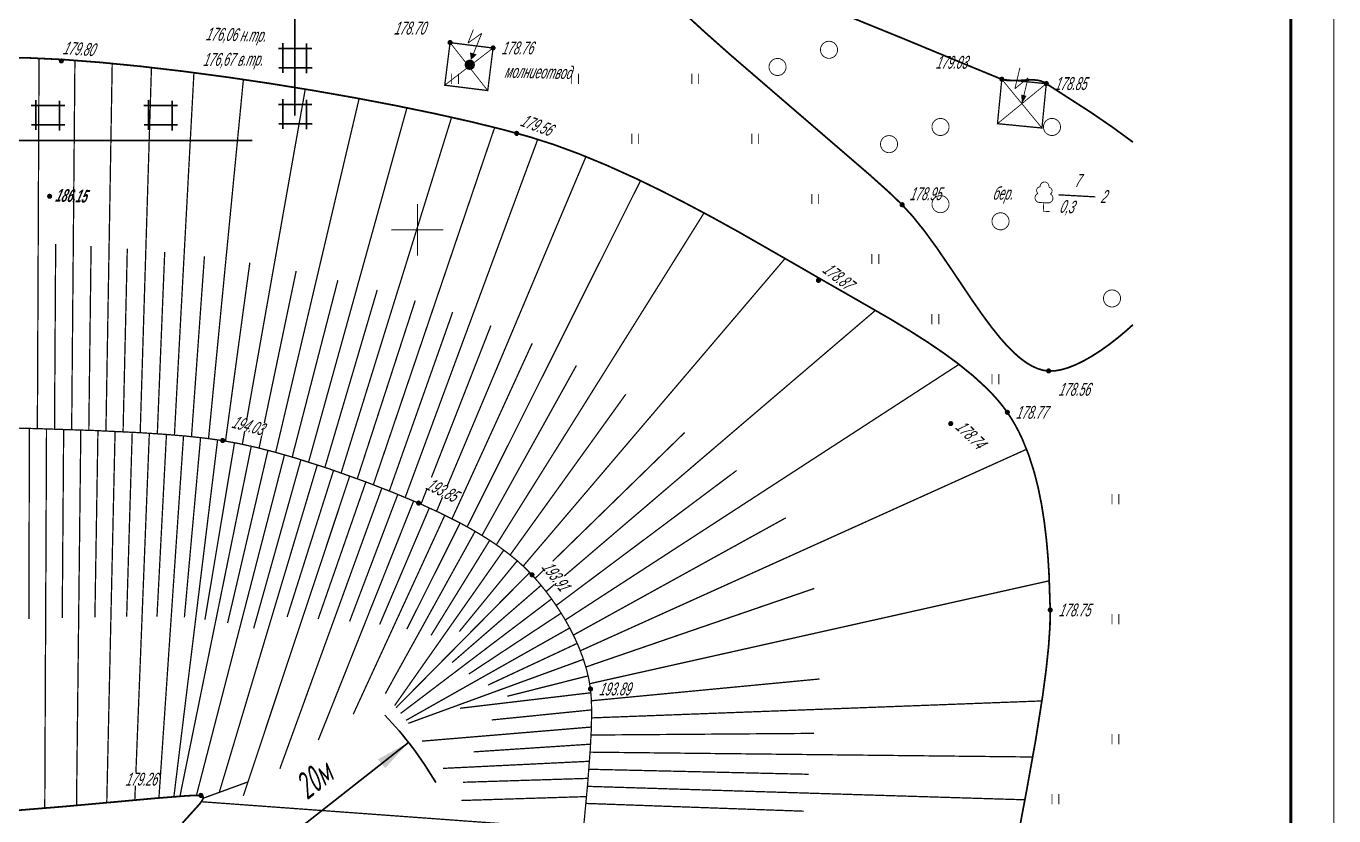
# Model space of a CAD drawing. Header units: millimetres. Extents: x 152217 to 562659, y 54507 to 219294.
# Drawn here: x 560125.9 to 560278.4, y 219069.1 to 219161.2 of the extents above; entities that cross this region are included whole.
import ezdxf

# ---------------------------------------------------------------- set-up
doc = ezdxf.new("R2010")
doc.units = ezdxf.units.MM
for name, pattern in [('Cплошная', [0]), ('Cплошная_0.50', [0]), ('Пунктирная 1_0.50', [0.5, 0, -0.5]), ('т-1.5_0.50', [0.75, 0, -0.75])]:
    doc.linetypes.add(name, pattern=pattern)
doc.layers.get('0').update_dxf_attribs({"lineweight": 18})
for name, color, linetype, lineweight in [('OSN', 7, 'Continuous', 60), ('Толст.рамка', 7, 'Continuous', 60), ('Тонк.рамка', 10, 'Continuous', 20)]:
    doc.layers.add(name, color=color, linetype=linetype, lineweight=lineweight)
for name, color, linetype in [('Деревья отдельн._ не ориентиры лиственные', 7, 'Continuous'), ('Контур растительности_ угодий_ грунтов и др.', 7, 'Continuous'), ('Леса естественные высокоствольные', 7, 'Continuous'), ('Молниеотвод_ на мет. столб', 7, 'Continuous'), ('Подстанции электрические', 7, 'Continuous'), ('Проезжие части улиц и тротуаров (с бортом)', 7, 'Continuous'), ('Растительность травяная луговая', 7, 'Continuous'), ('Рельеф', 7, 'Continuous'), ('Сетка координатная', 7, 'Continuous'), ('Ситуация', 7, 'Continuous')]:
    doc.layers.add(name, color=color, linetype=linetype)
doc.styles.get("Standard").update_dxf_attribs({"font": 'simplex.shx', "width": 0.6, "oblique": 15})

# ---------------------------------------------------------------- blocks, each defined once
blk = doc.blocks.new('2011 - 401 трава')
at = {"color": 7, "linetype": 'Continuous', "lineweight": 0, "const_width": 0.1, "flags": 128}
for points in [[(0, 0), (0, 1.2)], [(0.8, 0), (0.8, 1.2)]]:
    blk.add_lwpolyline(points, dxfattribs=at)
blk = doc.blocks.new('118 - 330 отм высот')
blk.add_hatch(color=7).paths.add_polyline_path([(0.098, 0.12), (0.002, 0.155), (-0.095, 0.121), (-0.146, 0.032), (-0.129, -0.069), (-0.05, -0.135), (0.052, -0.136), (0.131, -0.07), (0.149, 0.031)])
at = {"color": 7, "linetype": 'Continuous', "lineweight": 0, "const_width": 0.01, "flags": 128}
blk.add_lwpolyline([(0.098, 0.12), (0.002, 0.155), (-0.095, 0.121), (-0.146, 0.032), (-0.129, -0.069), (-0.05, -0.135), (0.052, -0.136), (0.131, -0.07), (0.149, 0.031), (0.098, 0.12)], close=True, dxfattribs=at)
blk = doc.blocks.new('Крест')
at = {"color": 0, "linetype": 'Continuous', "lineweight": 0, "flags": 128}
for points in [[(0, -1), (0, 1)], [(-1, 0), (1, 0)]]:
    blk.add_lwpolyline(points, dxfattribs=at)
blk = doc.blocks.new('2004 - 372 лес сажен d-2.0')
at = {"color": 7, "linetype": 'Continuous', "lineweight": 0, "const_width": 0.1, "flags": 128}
blk.add_lwpolyline([(0, 1), (0.269797, 0.962917), (0.519584, 0.854419), (0.730836, 0.682553), (0.887885, 0.460065), (0.979084, 0.203456), (0.997669, -0.068242), (0.942261, -0.33488), (0.81697, -0.57668), (0.631088, -0.775711), (0.398401, -0.917211), (0.136167, -0.990686), (-0.136167, -0.990686), (-0.398401, -0.917211), (-0.631088, -0.775711), (-0.81697, -0.57668), (-0.942261, -0.33488), (-0.997669, -0.068242), (-0.979084, 0.203456), (-0.887885, 0.460065), (-0.730836, 0.682553), (-0.519584, 0.854419), (-0.269797, 0.962917), (0, 1)], close=True, dxfattribs=at)
blk = doc.blocks.new('104 - 388.1 дер лист')
at = {"color": 7, "linetype": 'Continuous', "lineweight": 0, "const_width": 0.1, "flags": 128}
for points in [[(-0.518021, 2.854679), (-0.500408, 3.041392), (-0.417705, 3.209713), (-0.28067, 3.337749), (-0.107128, 3.408845), (0.08035, 3.413755), (0.257376, 3.351838), (0.400924, 3.23115), (0.492323, 3.067387), (0.519683, 2.881852)], [(-0.5, 1), (-0.682462, 1.031148), (-0.844258, 1.121064), (-0.967061, 1.259563), (-1.036963, 1.430958), (-1.046045, 1.615837), (-0.99328, 1.793259), (-0.884643, 1.943128), (-0.73244, 2.048469)], [(-0.722374, 2.039573), (-0.841092, 2.163588), (-0.903315, 2.323595), (-0.89957, 2.495233), (-0.830427, 2.652374), (-0.706412, 2.771092), (-0.546405, 2.833315)], [(-0.518021, 2.854679), (-0.546405, 2.833315)], [(0.73244, 2.048469), (0.884643, 1.943128), (0.99328, 1.793259), (1.046045, 1.615837), (1.036963, 1.430958), (0.967061, 1.259563), (0.844258, 1.121064), (0.682462, 1.031148), (0.5, 1)], [(0.519683, 2.881852), (0.546405, 2.833315)], [(0.546405, 2.833315), (0.706412, 2.771092), (0.830427, 2.652374), (0.89957, 2.495233), (0.903315, 2.323595), (0.841092, 2.163588), (0.722374, 2.039573)], [(-0.5, 1), (-0.45, 1)], [(-0.45, 1), (0.45, 1)], [(0, 0), (0, 1)], [(0.75, 0), (0, 0)], [(0.45, 1), (0.5, 1)]]:
    blk.add_lwpolyline(points, dxfattribs=at)
blk = doc.blocks.new('46 - 112.2 электрич. п. станц')
blk.add_hatch(color=7).paths.add_polyline_path([(0.3, 1), (-0.3, 1), (0, 0)])
at = {"color": 7, "linetype": 'Continuous', "lineweight": 0, "const_width": 0.1, "flags": 128}
for points in [[(-1.2, 1.5), (-1.2, 4)], [(0, 3.1), (-1.2, 1.5)], [(0, 1), (0, 3.1)]]:
    blk.add_lwpolyline(points, dxfattribs=at)
at = {"color": 7, "linetype": 'Continuous', "lineweight": 0, "const_width": 0.02, "flags": 128}
blk.add_lwpolyline([(0.3, 1), (-0.3, 1), (0, 0), (0.3, 1)], close=True, dxfattribs=at)
blk = doc.blocks.new('29 - 109.1.2 молниеводы на столбах метал')
for points in [[(-0.00002, 0.6), (-0.27884, 0.53128), (-0.4938, 0.34084), (-0.59564, 0.07234), (-0.56102, -0.21276), (-0.39788, -0.4491), (-0.1436, -0.58256), (0.14358, -0.58256), (0.39786, -0.4491), (0.561, -0.21276), (0.59562, 0.07234), (0.49378, 0.34084), (0.27882, 0.53128)], [(0.5, 1.35), (-0.3, 1.4), (0, 0.6)]]:
    blk.add_hatch(color=7).paths.add_polyline_path(points)
at = {"color": 7, "linetype": 'Continuous', "lineweight": 0, "const_width": 0.1, "flags": 128}
for points in [[(-0.8, 2.4), (-0.55, 4.1)], [(0.5, 3.9), (-0.8, 2.4)], [(0.117261, 1.373921), (0.5, 3.9)]]:
    blk.add_lwpolyline(points, dxfattribs=at)
at = {"color": 7, "linetype": 'Continuous', "lineweight": 0, "const_width": 0.02, "flags": 128}
for points in [[(0, 0.6), (-0.278834, 0.531274), (-0.49379, 0.340839), (-0.595625, 0.072322), (-0.56101, -0.212763), (-0.397874, -0.449106), (-0.143589, -0.582565), (0.143589, -0.582565), (0.397874, -0.449106), (0.56101, -0.212763), (0.595625, 0.072322), (0.49379, 0.340839), (0.278834, 0.531274), (0, 0.6)], [(0.5, 1.35), (-0.3, 1.4), (0, 0.6), (0.5, 1.35)]]:
    blk.add_lwpolyline(points, close=True, dxfattribs=at)

msp = doc.modelspace()

# ---------------------------------------------------------------- linework, layer by layer
at = {"layer": 'OSN', "color": 6, "linetype": 'Continuous', "lineweight": 30}
for p, q in [((560157.2476, 219162.1624), (560157.2476, 219150.7918)), ((560155.3448, 219158.619), (560159.2442, 219158.619)), ((560155.8673, 219155.7638), (560155.8673, 219159.2274)), ((560158.6198, 219159.1765), (560158.6198, 219155.7206)), ((560155.3703, 219156.3495), (560159.2697, 219156.3495)), ((560126.5221, 219151.9622), (560130.4215, 219151.9622)), ((560127.0446, 219149.107), (560127.0446, 219152.5707)), ((560129.7971, 219152.5197), (560129.7971, 219149.0639)), ((560139.6589, 219151.9622), (560143.5583, 219151.9622)), ((560140.1814, 219149.107), (560140.1814, 219152.5707)), ((560142.9339, 219152.5197), (560142.9339, 219149.0639)), ((560155.3448, 219152.0801), (560159.2442, 219152.0801)), ((560155.8673, 219149.2248), (560155.8673, 219152.6885)), ((560158.6198, 219152.6376), (560158.6198, 219149.1817)), ((560126.5476, 219149.6928), (560130.4469, 219149.6928)), ((560139.6844, 219149.6928), (560143.5838, 219149.6928)), ((560155.3703, 219149.8106), (560159.2697, 219149.8106)), ((560152.278, 219147.874), (560049.3702, 219147.874))]:
    msp.add_line(p, q, dxfattribs=at)
at = {"layer": 'OSN', "color": 6, "linetype": 'Continuous', "lineweight": 30, "flags": 128}
msp.add_lwpolyline([(560046.0668, 219052.8021, 0.15, 0.15, 0), (560045.8853, 219150.7918, 0, 0, 0), (560157.2476, 219150.7918, 0, 0, 0)], format="xyseb", dxfattribs=at)
at = {"layer": 'OSN', "color": 1, "linetype": 'Continuous', "lineweight": 30}
msp.add_arc((560139.0649, 219052.9538), 40, 30.063789, 44.197937, dxfattribs=at)
msp.add_solid([(560167.7823, 219074.6737), (560166.9585, 219075.7221), (560170.5154, 219077.6695)], dxfattribs=at)
at = {"layer": 'Проезжие части улиц и тротуаров (с бортом)', "color": 7, "linetype": 'Cплошная_0.50', "lineweight": 0, "const_width": 0.15, "flags": 128}
for points in [[(560175.3551, 219159.2918), (560180.3678, 219158.6626), (560179.7449, 219153.7006), (560174.7322, 219154.3299), (560175.3551, 219159.2918)], [(560239.6895, 219155.0146), (560244.8758, 219154.5082), (560244.3707, 219149.3347), (560239.1844, 219149.8411), (560239.6895, 219155.0146)]]:
    msp.add_lwpolyline(points, close=True, dxfattribs=at)
at = {"layer": 'Рельеф', "color": 7, "linetype": 'Пунктирная 1_0.50', "lineweight": 0, "const_width": 0.2, "flags": 128}
for points in [[(560231.195, 219021.117), (560234.6422, 219034.9911), (560237.8043, 219047.7722), (560239.5274, 219054.8736), (560239.8718, 219056.4687), (560240.2024, 219058.2079), (560240.7532, 219061.5681), (560241.0304, 219063.4091), (560241.2596, 219064.9354), (560241.9883, 219068.915), (560242.5745, 219072.0165), (560243.6576, 219078.0639), (560244.4544, 219083.1162), (560244.8634, 219086.1993), (560245.1464, 219088.8913), (560245.3038, 219091.1957), (560245.3356, 219093.1125), (560245.189, 219097.4458), (560245.0659, 219099.3731), (560244.9069, 219101.1879), (560244.6446, 219103.4036), (560244.3171, 219105.4753), (560243.9228, 219107.4148), (560243.4602, 219109.2278), (560242.8266, 219111.2069), (560242.0954, 219113.0208), (560241.6929, 219113.8668), (560241.2657, 219114.6726), (560240.8135, 219115.4382), (560240.3364, 219116.1639), (560239.8241, 219116.8615), (560239.2526, 219117.5627), (560238.6215, 219118.2682), (560237.93, 219118.9787), (560236.363, 219120.418), (560234.5404, 219121.8908), (560232.8979, 219123.0947), (560231.0656, 219124.3415), (560229.0194, 219125.6477), (560226.6898, 219127.0579), (560221.5203, 219130.0321), (560218.5437, 219131.7291), (560216.1825, 219133.0988), (560208.9748, 219137.2331), (560205.7206, 219139.0254), (560202.6677, 219140.6459), (560199.765, 219142.1215), (560196.9967, 219143.4601), (560193.606, 219144.9933), (560190.41, 219146.3122), (560187.4024, 219147.4194), (560184.5805, 219148.3158), (560181.3759, 219149.1888), (560177.6706, 219150.0964), (560173.538, 219151.0205), (560169.0662, 219151.9414), (560164.2891, 219152.8507), (560159.3649, 219153.717), (560154.3946, 219154.5225), (560149.4669, 219155.2529), (560144.2606, 219155.9466), (560139.2816, 219156.5269), (560134.5991, 219156.9857), (560130.263, 219157.318), (560126.2059, 219157.5115), (560121.868, 219157.5852), (560117.2099, 219157.54), (560112.1447, 219157.3753), (560104.7793, 219156.9793), (560094.8238, 219156.281), (560093.9503, 219156.2166), (560084.2102, 219155.549), (560080.5871, 219155.3588), (560077.3826, 219155.2407), (560073.5182, 219155.1333), (560061.2053, 219154.8024), (560052.3502, 219154.6073), (560045.0243, 219154.5019), (560037.5805, 219154.4886), (560034.4907, 219154.5307), (560031.806, 219154.6056), (560029.2781, 219154.733), (560026.4403, 219154.9413), (560023.2806, 219155.2311), (560019.7653, 219155.6057), (560014.6814, 219156.2148), (560008.0346, 219157.08), (560007.7487, 219157.1179), (560002.4471, 219157.8027), (559999.6703, 219158.0938), (559999.248, 219158.1253), (559994.8326, 219158.4218), (559992.2604, 219158.5149), (559989.982, 219158.508), (559987.4927, 219158.368), (559986.3243, 219158.243), (559985.1986, 219158.0804), (559982.0381, 219157.6512), (559978.4255, 219157.1756), (559975.9021, 219156.7854), (559973.631, 219156.3685), (559971.5431, 219155.9121), (559969.6238, 219155.4128), (559968.4164, 219155.0495), (559967.2797, 219154.665), (559966.2124, 219154.2587), (559965.214, 219153.8304), (559964.2837, 219153.3798), (559963.4215, 219152.9069), (559962.6272, 219152.4115), (559961.9007, 219151.8936), (559961.1088, 219151.2553), (559960.1718, 219150.4398), (559957.8851, 219148.2968), (559955.0988, 219145.5189), (559951.911, 219142.204), (559948.6936, 219138.7507)], [(560003.5674, 219038.3012), (560004.0484, 219035.2061), (560004.5622, 219032.2807), (560005.1088, 219029.5251), (560005.6881, 219026.9401), (560006.4618, 219023.9361), (560007.2861, 219021.2048), (560008.1605, 219018.7479), (560009.0847, 219016.5669), (560009.5652, 219015.5803), (560010.0579, 219014.663), (560010.5628, 219013.8153), (560011.0797, 219013.0371), (560011.6088, 219012.3286), (560012.1498, 219011.6899), (560012.7027, 219011.1209), (560013.2676, 219010.6219), (560013.8669, 219010.1642), (560014.5003, 219009.7378), (560015.1684, 219009.3426), (560015.8713, 219008.9782), (560016.6094, 219008.6447), (560017.3834, 219008.3415), (560019.041, 219007.8259), (560020.8466, 219007.4301), (560022.8104, 219007.1516), (560024.9419, 219006.989), (560027.2569, 219006.941), (560028.9403, 219006.9735), (560030.7285, 219007.0585), (560032.6348, 219007.1968), (560034.6829, 219007.39), (560039.1953, 219007.9341), (560045.4865, 219008.8381), (560045.6692, 219008.8652), (560051.9823, 219009.7694), (560056.5475, 219010.3128), (560058.617, 219010.5026), (560060.543, 219010.6356), (560062.3491, 219010.7135), (560064.0487, 219010.7368), (560082.7238, 219010.6281), (560095.701, 219010.5169), (560101.3988, 219010.4668), (560114.6816, 219010.3784), (560125.2588, 219010.4413), (560135.836, 219010.571), (560141.049, 219010.6488), (560141.8379, 219010.5647), (560141.9488, 219010.5477), (560142.4874, 219010.4814), (560142.8468, 219010.4834), (560143.0287, 219010.5242), (560143.1586, 219010.5985), (560143.2384, 219010.7074), (560143.269, 219010.852), (560143.2091, 219025.066), (560143.2066, 219025.5729), (560143.0897, 219051.0998), (560143.0601, 219061.9877), (560143.0801, 219066.1923), (560143.1701, 219066.654), (560143.3972, 219067.1735), (560143.7633, 219067.7558), (560144.2801, 219068.4197), (560145.3329, 219069.588), (560146.1278, 219070.4666), (560146.4459, 219070.8935), (560146.5762, 219071.1927), (560146.5747, 219071.3028), (560146.5286, 219071.3876), (560146.3001, 219071.4844), (560145.7308, 219071.5), (560144.646, 219071.4498), (560140.7394, 219071.1408), (560136.0751, 219070.7173), (560130.5651, 219070.2175), (560125.0321, 219069.7647), (560121.2194, 219069.5368), (560117.8337, 219069.4417), (560114.0956, 219069.4151), (560106.9642, 219069.5025), (560105.6294, 219069.5278), (560099.8331, 219069.6228), (560094.6925, 219069.6667), (560092.0059, 219069.6874), (560083.3424, 219069.7941), (560078.741, 219069.9019), (560074.6847, 219070.0466), (560070.6069, 219070.2759), (560064.753, 219070.7021), (560062.4613, 219070.8795), (560052.9491, 219071.5841), (560046.5214, 219071.9588), (560041.1378, 219072.1458), (560034.5313, 219072.2187), (560026.3013, 219072.2199), (560017.5371, 219072.1445), (560009.985, 219072.0025), (560006.498, 219071.8952), (560003.793, 219071.7729), (560001.9193, 219071.6379), (560000.8987, 219071.4919), (560000.6239, 219071.3939), (560000.3844, 219071.2499), (560000.1799, 219071.0598), (560000.0103, 219070.8233), (559999.8755, 219070.5403), (559999.7751, 219070.2103), (559999.6768, 219069.4065), (559999.6927, 219068.6677), (559999.7864, 219067.8064), (559999.9587, 219066.8102), (560000.2187, 219065.6274), (560000.6236, 219064.008), (560001.1323, 219061.8963), (560001.2849, 219060.6421), (560001.5389, 219057.5709), (560001.917, 219052.9477), (560002.2736, 219049.0731), (560002.8767, 219043.5157), (560003.5531, 219038.3988)]]:
    msp.add_lwpolyline(points, dxfattribs=at)
at = {"layer": 'Рельеф', "color": 7, "linetype": 'Cплошная', "lineweight": 0, "const_width": 0.15, "flags": 128}
for points in [[(560127.2319, 219114.2725), (560127.4243, 219157.4672)], [(560131.2301, 219114.1516), (560131.6109, 219157.2256)], [(560135.2272, 219113.9998), (560135.9585, 219156.8622)], [(560139.2221, 219113.7991), (560140.533, 219156.3894)], [(560143.2124, 219113.521), (560145.489, 219155.7906)], [(560147.191, 219113.1113), (560151.2542, 219154.996)], [(560151.1344, 219112.4479), (560158.4679, 219153.8675)], [(560155.0209, 219111.5042), (560164.7493, 219152.7662)], [(560158.8577, 219110.3741), (560170.3249, 219151.6895)], [(560162.6516, 219109.1074), (560175.5318, 219150.5845)], [(560166.4067, 219107.7295), (560180.5532, 219149.3982)], [(560170.1224, 219106.2488), (560185.577, 219148.0167)], [(560173.7833, 219104.6379), (560191.1994, 219145.9991)], [(560177.3465, 219102.822), (560197.5638, 219143.1918)], [(560180.7513, 219100.7256), (560204.9701, 219139.4297)], [(560129.2311, 219114.215), (560129.3655, 219135.7899)], [(560133.2288, 219114.0805), (560133.4953, 219135.569)], [(560137.2251, 219113.907), (560137.7179, 219135.2734)], [(560141.2181, 219113.6722), (560142.0826, 219134.8901)], [(560145.2039, 219113.3379), (560146.7118, 219134.3823)], [(560149.1697, 219112.8214), (560152.0047, 219133.6373)], [(560183.8807, 219098.24), (560214.4223, 219134.1215)], [(560153.0844, 219112.004), (560157.4073, 219132.6568)], [(560156.945, 219110.9586), (560162.2717, 219131.5935)], [(560160.7597, 219109.7558), (560166.8605, 219130.4496)], [(560164.5339, 219108.4314), (560171.295, 219129.2187)], [(560168.2698, 219107.0023), (560175.6583, 219127.8744)], [(560186.5517, 219095.2681), (560224.9568, 219128.0709)], [(560171.9622, 219105.4646), (560180.1127, 219126.2909)], [(560175.5801, 219103.7598), (560184.933, 219124.228)], [(560179.0741, 219101.8146), (560190.0842, 219121.6344)], [(560188.7897, 219091.9563), (560234.699, 219121.7691)], [(560182.3617, 219099.5401), (560195.848, 219118.2858)], [(560126.299, 219114.2978), (560126.2444, 219092.0748)], [(560128.2982, 219114.2424), (560128.0943, 219070.0054)], [(560130.2973, 219114.182), (560130.1306, 219092.1734)], [(560132.2961, 219114.1148), (560131.7959, 219070.3268)], [(560134.2947, 219114.0388), (560133.9398, 219092.2638)], [(560136.2928, 219113.952), (560135.3231, 219070.6481)], [(560138.2903, 219113.8516), (560137.6444, 219092.3269)], [(560140.2868, 219113.7341), (560138.5931, 219070.9483)], [(560142.282, 219113.595), (560141.1799, 219092.3386)], [(560185.2741, 219096.8064), (560202.703, 219113.8133)], [(560144.275, 219113.4279), (560141.4048, 219071.1987)], [(560148.2478, 219112.9664), (560143.1513, 219071.3431)], [(560152.1762, 219112.2188), (560143.858, 219071.3965)], [(560146.2644, 219113.2235), (560144.376, 219092.2567)], [(560150.2195, 219112.6321), (560146.7718, 219091.9943)], [(560156.0486, 219111.2184), (560145.7786, 219071.501)], [(560154.1189, 219111.7437), (560149.4137, 219091.5986)], [(560157.9665, 219110.6514), (560152.4543, 219090.9771)], [(560190.5413, 219088.3645), (560242.5785, 219111.8689)], [(560159.8734, 219110.0483), (560149.5051, 219075.404)], [(560161.77, 219109.4135), (560156.3537, 219092.3052)], [(560187.7253, 219093.6491), (560208.7732, 219109.397)], [(560163.6567, 219108.7502), (560151.2464, 219071.4434)], [(560165.5339, 219108.0602), (560159.9679, 219092.0664)], [(560167.4016, 219107.3449), (560155.5093, 219074.6079)], [(560169.2592, 219106.6039), (560163.6418, 219091.7962)], [(560171.1055, 219105.8349), (560159.9894, 219077.9336)], [(560172.9362, 219105.0296), (560167.1429, 219091.4294)], [(560174.745, 219104.1765), (560164.0587, 219080.9544)], [(560176.5265, 219103.2676), (560170.3217, 219090.8982)], [(560189.734, 219090.1938), (560214.5026, 219103.8673)], [(560178.2733, 219102.2941), (560167.8113, 219083.3656)], [(560181.6198, 219100.1064), (560168.8881, 219081.9702)], [(560179.9758, 219101.2448), (560173.1335, 219090.1616)], [(560183.1852, 219098.8623), (560176.4318, 219090.6082)], [(560184.6415, 219097.4925), (560169.0682, 219081.7368)], [(560185.9683, 219095.9966), (560175.5834, 219086.9841)], [(560191.1866, 219086.4723), (560217.8112, 219095.6296)], [(560191.6353, 219084.5243), (560245.2333, 219096.5297)], [(560187.1907, 219094.4141), (560169.5916, 219081.0585)], [(560188.3071, 219092.7551), (560177.5427, 219085.6519)], [(560189.3092, 219091.0247), (560170.2162, 219080.2491)], [(560190.183, 219089.2263), (560179.7843, 219084.3637)], [(560190.9075, 219087.3628), (560170.4838, 219079.9023)], [(560191.453, 219085.4395), (560182.0176, 219083.0542)], [(560191.8389, 219082.5362), (560218.431, 219085.0765)], [(560191.7771, 219083.4674), (560176.5027, 219081.66)], [(560191.8594, 219080.5366), (560244.3666, 219082.5143)], [(560191.864, 219081.4699), (560180.2205, 219080.2965)], [(560191.8327, 219079.4702), (560172.0868, 219077.825)], [(560191.7951, 219078.5377), (560217.7985, 219078.7314)], [(560191.7395, 219077.4725), (560178.1043, 219076.5738)], [(560191.6083, 219075.4768), (560174.5377, 219074.6489)], [(560191.6821, 219076.5409), (560243.2961, 219075.9768)], [(560149.5051, 219075.404), (560148.4417, 219071.8507)], [(560191.5379, 219074.5461), (560217.182, 219073.9598)], [(560151.8054, 219073.0794), (560146.5711, 219071.1674)], [(560191.4519, 219073.4829), (560176.873, 219073.0299)], [(560191.3728, 219072.553), (560242.3809, 219070.9856)], [(560191.2642, 219071.3581), (560176.6853, 219070.9051)], [(560190.9025, 219067.5082), (560146.3563, 219070.7594)], [(560191.1935, 219070.561), (560216.5751, 219069.6549)]]:
    msp.add_lwpolyline(points, dxfattribs=at)
at = {"layer": 'Рельеф', "color": 7, "linetype": 'Cплошная_0.50', "lineweight": 0, "const_width": 0.15, "flags": 128}
for points in [[(560246.2932, 219141.5426), (560250.5895, 219141.3039)], [(559965.6628, 219034.6393), (559965.6692, 219034.5502), (559965.695, 219034.1948), (559966.3529, 219025.4255), (559966.7735, 219020.5004), (559967.188, 219016.3127), (559967.7023, 219012.0241), (559968.2372, 219008.5405), (559968.9177, 219004.8464), (559969.5509, 219001.7658), (559970.3976, 218998.2206), (559970.8408, 218996.6027), (559971.3012, 218995.0731), (559971.8641, 218993.3876), (559972.4557, 218991.8058), (559973.0783, 218990.3221), (559973.7333, 218988.933), (559974.4665, 218987.5486), (559975.3107, 218986.1045), (559976.2587, 218984.6131), (559977.2998, 218983.091), (559978.3199, 218981.692), (559979.3929, 218980.3022), (559980.5032, 218978.9421), (559981.6312, 218977.6356), (559982.7153, 218976.4501), (559983.7751, 218975.3604), (559984.7896, 218974.3878), (559985.7388, 218973.5518), (559986.6672, 218972.8164), (559987.659, 218972.1113), (559988.7094, 218971.4401), (559989.8128, 218970.8064), (559990.9226, 218970.2335), (559992.0694, 218969.7022), (559993.2462, 218969.2158), (559994.4456, 218968.7774), (559995.6458, 218968.394), (559996.8524, 218968.063), (559998.0573, 218967.7863), (559999.2526, 218967.5661), (560000.4922, 218967.4136), (560002.0676, 218967.3021), (560003.9859, 218967.2312), (560006.265, 218967.2), (560010.2176, 218967.2236), (560015.434, 218967.3318), (560017.1388, 218967.3753), (560023.2545, 218967.4998), (560029.2321, 218967.5835), (560032.1563, 218967.6458), (560035.2093, 218967.7106), (560041.187, 218967.7924), (560051.3355, 218967.782), (560053.7985, 218967.7752), (560065.8245, 218967.7477), (560078.6532, 218967.7722), (560081.4007, 218967.794), (560088.6535, 218967.8569), (560098.6531, 218968.014), (560103.8369, 218968.1571), (560108.6452, 218968.3436), (560120.2037, 218968.9103), (560126.8397, 218969.2962), (560132.4347, 218969.68), (560137.8444, 218970.1461), (560139.9412, 218970.3764), (560141.6296, 218970.6047), (560144.8745, 218971.1807), (560148.1357, 218971.916), (560151.3851, 218972.8067), (560154.5317, 218973.8302), (560156.09, 218974.4019), (560157.6007, 218975.0016), (560159.0579, 218975.6271), (560160.4564, 218976.2762), (560161.8659, 218976.9817), (560163.3, 218977.7487), (560164.7402, 218978.5675), (560166.1681, 218979.4276), (560167.6102, 218980.3472), (560169.0031, 218981.2884), (560170.3309, 218982.2404), (560171.5804, 218983.1937), (560172.8188, 218984.2062), (560173.9429, 218985.201), (560174.9436, 218986.1698), (560175.8142, 218987.1064), (560176.5817, 218988.0469), (560177.315, 218989.0756), (560178.0164, 218990.1955), (560178.689, 218991.4116), (560179.2355, 218992.5147), (560179.7677, 218993.6976), (560180.2896, 218994.9691), (560180.8087, 218996.3473), (560181.5715, 218998.5731), (560182.4709, 219001.434), (560183.2645, 219004.2708), (560184.1214, 219007.7927), (560184.9736, 219011.7113), (560185.7733, 219015.7995), (560186.5024, 219020), (560187.0746, 219023.8573), (560187.5677, 219028.1241), (560188.1346, 219034.1006), (560189.1743, 219046.8657), (560189.6285, 219052.8446), (560190.0099, 219057.8574), (560190.2926, 219061.1653), (560190.7554, 219066.0004), (560190.8922, 219067.4018), (560191.4064, 219072.9432), (560191.7083, 219076.9513), (560191.8231, 219079.2034), (560191.8646, 219081.0955), (560191.8334, 219082.6567), (560191.7291, 219083.8998), (560191.5348, 219085.0606), (560191.2494, 219086.2493), (560190.874, 219087.4612), (560190.4105, 219088.6902), (560189.9064, 219089.8346), (560189.3323, 219090.9814), (560188.6915, 219092.1236), (560187.9889, 219093.2527), (560187.2768, 219094.2943), (560186.521, 219095.3075), (560185.7282, 219096.2833), (560184.9065, 219097.2119), (560184.0874, 219098.0446), (560183.1769, 219098.8694), (560182.1751, 219099.6862), (560181.0822, 219100.4948), (560180.0423, 219101.2014), (560178.9314, 219101.9017), (560177.7495, 219102.5958), (560176.4962, 219103.2837), (560174.1985, 219104.441), (560171.6832, 219105.5863), (560168.6536, 219106.8488), (560165.3891, 219108.1145), (560161.1747, 219109.6163), (560157.183, 219110.8881), (560154.8886, 219111.5401), (560152.7269, 219112.0901), (560150.7068, 219112.536), (560148.834, 219112.8765), (560146.8864, 219113.1496), (560144.6375, 219113.3938), (560142.0753, 219113.6106), (560139.1768, 219113.8018), (560133.9145, 219114.0541), (560127.3255, 219114.2699), (560121.7269, 219114.4136), (560115.469, 219114.5769), (560109.4173, 219114.7269), (560101.942, 219114.8656), (560085.7271, 219115.0714), (560069.9853, 219115.1794), (560054.5729, 219115.2018), (560039.1602, 219115.128), (560032.1411, 219115.0358), (560026.6287, 219114.9082), (560022.9545, 219114.8015), (560015.9536, 219114.5871), (560010.1112, 219114.3378), (560005.2869, 219114.0322), (560002.6503, 219113.8041), (560000.2792, 219113.5452), (559998.1572, 219113.2535), (559996.2753, 219112.928), (559995.3759, 219112.7537), (559991.308, 219111.9446), (559988.3, 219111.2714), (559986.0675, 219110.696), (559984.0464, 219110.0956), (559982.1973, 219109.4584), (559980.5034, 219108.7786), (559978.6257, 219107.8821), (559977.7631, 219107.4052), (559976.9498, 219106.9086), (559976.1849, 219106.3913), (559975.4677, 219105.8532), (559974.7978, 219105.2939), (559974.1747, 219104.7128), (559972.9205, 219103.3589), (559971.6672, 219101.7752), (559970.4309, 219099.9821), (559969.2301, 219098.0064), (559968.1162, 219095.9426), (559967.0717, 219093.7694), (559966.1137, 219091.5223), (559965.2579, 219089.238), (559964.4953, 219086.8767), (559963.8683, 219084.5515), (559963.3862, 219082.2968), (559963.055, 219080.1407), (559962.9528, 219079.0744), (559962.8823, 219077.823), (559962.8364, 219074.7633), (559962.9173, 219070.9576), (559963.1251, 219066.3919), (559963.6522, 219058.3952), (559964.4781, 219048.3013), (559964.9699, 219042.746), (559965.6602, 219034.674)], [(560187.0598, 219023.7467), (560187.0746, 219023.8573), (560187.5677, 219028.1241), (560188.1346, 219034.1006), (560189.1743, 219046.8657), (560189.6285, 219052.8446), (560190.0099, 219057.8574), (560190.2926, 219061.1653), (560190.7554, 219066.0004), (560190.8922, 219067.4018), (560191.4064, 219072.9432), (560191.7083, 219076.9513), (560191.8231, 219079.2034), (560191.8646, 219081.0955), (560191.8334, 219082.6567), (560191.7291, 219083.8998), (560191.5348, 219085.0606), (560191.2494, 219086.2493), (560190.874, 219087.4612), (560190.4105, 219088.6902), (560189.9064, 219089.8346), (560189.3323, 219090.9814), (560188.6915, 219092.1236), (560187.9889, 219093.2527), (560187.2768, 219094.2943), (560186.521, 219095.3075), (560185.7282, 219096.2833), (560184.9065, 219097.2119), (560184.0874, 219098.0446), (560183.1769, 219098.8694), (560182.1751, 219099.6862), (560181.0822, 219100.4948), (560180.0423, 219101.2014), (560178.9314, 219101.9017), (560177.7495, 219102.5958), (560176.4962, 219103.2837), (560174.1985, 219104.441), (560171.6832, 219105.5863), (560168.6536, 219106.8488), (560165.3891, 219108.1145), (560161.1747, 219109.6163), (560157.183, 219110.8881), (560154.8886, 219111.5401), (560152.7269, 219112.0901), (560150.7068, 219112.536), (560148.834, 219112.8765), (560146.8864, 219113.1496), (560144.6375, 219113.3938), (560142.0753, 219113.6106), (560139.1768, 219113.8018), (560133.9145, 219114.0541), (560127.3255, 219114.2699), (560121.7269, 219114.4136), (560115.469, 219114.5769), (560109.4173, 219114.7269), (560101.942, 219114.8656), (560085.7271, 219115.0714), (560069.9853, 219115.1794), (560054.5729, 219115.2018), (560039.1602, 219115.128), (560032.1411, 219115.0358), (560026.6287, 219114.9082), (560022.9545, 219114.8015), (560015.9536, 219114.5871), (560010.1112, 219114.3378), (560005.2869, 219114.0322), (560002.6503, 219113.8041), (560000.2792, 219113.5452), (559998.1572, 219113.2535), (559996.2753, 219112.928), (559995.3759, 219112.7537), (559991.308, 219111.9446), (559988.3, 219111.2714), (559986.0675, 219110.696), (559984.0464, 219110.0956), (559982.1973, 219109.4584), (559980.5034, 219108.7786), (559978.6257, 219107.8821), (559977.7631, 219107.4052), (559976.9498, 219106.9086), (559976.1849, 219106.3913), (559975.4677, 219105.8532), (559974.7978, 219105.2939), (559974.1747, 219104.7128), (559973.7411, 219104.2709)]]:
    msp.add_lwpolyline(points, dxfattribs=at)
at = {"layer": 'Ситуация', "color": 7, "linetype": 'Cплошная_0.50', "lineweight": 0, "const_width": 0.1, "flags": 128}
for points in [[(560174.7322, 219154.3299), (560180.3678, 219158.6626)], [(560175.3551, 219159.2918), (560179.7449, 219153.7006)], [(560239.6895, 219155.0146), (560244.3707, 219149.3347)], [(560239.1844, 219149.8411), (560244.8758, 219154.5082)]]:
    msp.add_lwpolyline(points, dxfattribs=at)
at = {"layer": 'Толст.рамка'}
msp.add_line((560273.4079, 219288.9807), (560273.4079, 218704.9896), dxfattribs=at)
at = {"layer": 'Тонк.рамка'}
msp.add_line((560278.4079, 218699.9769), (560278.4079, 219293.9809), dxfattribs=at)

# ---------------------------------------------------------------- block references
at = {"layer": 'Деревья отдельн._ не ориентиры лиственные', "color": 7, "zscale": 2, "rotation": 357.071326000009}
msp.add_blockref('104 - 388.1 дер лист', (560244.5273, 219139.6243), dxfattribs=at)
at = {"layer": 'Леса естественные высокоствольные', "color": 7, "zscale": 2}
for p in [(560219.541, 219158.4572), (560213.541, 219156.4572), (560232.541, 219149.4572), (560245.541, 219149.4572), (560226.541, 219147.4572), (560239.541, 219138.4572), (560252.541, 219129.4572)]:
    msp.add_blockref('2004 - 372 лес сажен d-2.0', p, dxfattribs=at)
at = {"layer": 'Молниеотвод_ на мет. столб', "color": 7, "zscale": 2, "rotation": 346.4797719999943}
msp.add_blockref('29 - 109.1.2 молниеводы на столбах метал', (560177.652, 219156.712), dxfattribs=at)
at = {"layer": 'Подстанции электрические', "color": 7, "zscale": 2, "rotation": 346.4797719999943}
msp.add_blockref('46 - 112.2 электрич. п. станц', (560242.0301, 219152.1747), dxfattribs=at)
at = {"layer": 'Растительность травяная луговая', "color": 7, "zscale": 2}
for p in [(560175.541, 219154.4572), (560189.541, 219154.4572), (560203.541, 219154.4572), (560196.541, 219147.4572), (560210.541, 219147.4572), (560217.541, 219140.4572), (560224.541, 219133.4572), (560231.541, 219126.4572), (560238.541, 219119.4572), (560252.541, 219105.4572), (560252.541, 219091.4572), (560252.541, 219077.4572), (560245.541, 219070.4572)]:
    msp.add_blockref('2011 - 401 трава', p, dxfattribs=at)
at = {"layer": 'Рельеф', "color": 7, "xscale": 2, "yscale": 2, "zscale": 2}
for p in [(560175.3551, 219159.2918, 357.4), (560239.6895, 219155.0146, 358.06), (560245.1486, 219120.9896, 357.12), (560184.9065, 219097.2119, 387.818), (560146.3001, 219071.4844, 358.52)]:
    msp.add_blockref('118 - 330 отм высот', p, dxfattribs=at)
at = {"layer": 'Сетка координатная', "color": 136, "true_color": 0x008080, "xscale": 3, "yscale": 3, "zscale": 2}
msp.add_blockref('Крест', (560171.541, 219137.4572), dxfattribs=at)
msp.add_blockref('Крест', (560171.541, 219137.4572), dxfattribs=at)
at = {"layer": 'Ситуация', "color": 7, "xscale": 2, "yscale": 2, "zscale": 2}
msp.add_blockref('118 - 330 отм высот', (560128.6572, 219141.3598, 372.3), dxfattribs=at)

# ---------------------------------------------------------------- texts
at = {"layer": 'OSN', "color": 1, "linetype": 'Continuous', "lineweight": 30, "oblique": 15, "width": 0.6}
msp.add_text('20м', height=3, rotation=38.162259, dxfattribs=at).set_placement((560158.6662, 219070.8842))
at = {"layer": 'Рельеф', "color": 7, "char_height": 1.5, "attachment_point": 4, "bg_fill": 3, "box_fill_scale": 1, "bg_fill_color": 256, "bg_fill_transparency": 0}
for s, insert in [('{\\fD431|c1|b0|i1;\\l\\C0;178.70}', (560168.8252, 219160.9784)), ('{\\fD431|c1|b0|i1;\\l\\C0;178.56}', (560246.3027, 219118.8484)), ('{\\fD431|c1|b0|i1;\\l\\C0;178.75}', (560246.3356, 219093.1125))]:
    msp.add_mtext(s, dxfattribs=dict(at, insert=insert))
at = {"layer": 'Ситуация', "color": 7, "char_height": 1.5}
for s, insert, attachment_point, rotation in [('{\\fD431|c1|b0|i1;\\l\\C0;176,06\\fBm431|c1|b0|i1; н.тр.}', (560146.8862, 219161.0583), 1, 358.568769), ('{\\fD431|c1|b0|i1;\\l\\C0;176,67\\fBm431|c1|b0|i1; в.тр.}', (560146.5459, 219158.076), 1, 0.361109), ('{\\fBm431|c1|b0|i1;\\l\\C0;молниеотвод}', (560181.7242, 219156.7044), 1, 358.826781), ('{\\fBm431|c1|b0|i1;\\l\\C0;7}', (560248.219, 219143.9726), 1, 359.65985), ('{\\fD431|c1|b1|i1;\\l\\C0;186.15}', (560129.3078, 219141.4976), 4, 358.002121), ('{\\fBm431|c1|b0|i1;\\l\\C0;бер.}', (560238.6268, 219142.4832), 1, 359.912538), ('{\\fBm431|c1|b0|i1;\\l\\C0;2}', (560251.2536, 219142.1048), 1, 358.689703), ('{\\fBm431|c1|b0|i1;\\l\\C0;0,3}', (560246.4869, 219140.9639), 1, 356.589007)]:
    msp.add_mtext(s, dxfattribs=dict(at, insert=insert, attachment_point=attachment_point, rotation=rotation))

# ---------------------------------------------------------------- next in the draw order: block references
at = {"layer": 'Рельеф', "color": 7, "xscale": 2, "yscale": 2, "zscale": 2}
msp.add_blockref('118 - 330 отм высот', (560245.3356, 219093.1125, 357.492), dxfattribs=at)

# ---------------------------------------------------------------- next in the draw order: texts
at = {"layer": 'Рельеф', "color": 7, "char_height": 1.5, "attachment_point": 4, "bg_fill": 3, "box_fill_scale": 1, "bg_fill_color": 256, "bg_fill_transparency": 0}
for s, insert, rotation in [('{\\fD431|c1|b0|i1;\\l\\C0;179.80}', (560130.2368, 219158.6846), 356.271964), ('{\\fD431|c1|b0|i1;\\l\\C0;179.56}', (560183.7288, 219150.3114), 339.781841), ('{\\fD431|c1|b0|i1;\\l\\C0;178.87}', (560219.152, 219133.1679), 322.040752), ('{\\fD431|c1|b0|i1;\\l\\C0;194.03}', (560150.005, 219115.1156), 345.111727), ('{\\fD431|c1|b0|i1;\\l\\C0;178.74}', (560234.7343, 219114.8464), 315.907577), ('{\\fD431|c1|b0|i1;\\l\\C0;193.85}', (560172.7679, 219107.9273), 333.876727), ('{\\fD431|c1|b0|i1;\\l\\C0;193.91}', (560186.5685, 219098.5195), 307.930292)]:
    msp.add_mtext(s, dxfattribs=dict(at, insert=insert, rotation=rotation))
for s, insert in [('{\\fD431|c1|b0|i1;\\l\\C0;178.76}', (560181.3678, 219158.6626)), ('{\\fD431|c1|b0|i1;\\l\\C0;179.03}', (560231.9871, 219156.9861)), ('{\\fD431|c1|b0|i1;\\l\\C0;178.85}', (560245.8758, 219154.5082)), ('{\\fD431|c1|b0|i1;\\l\\C0;178.95}', (560228.9541, 219141.6588)), ('{\\fD431|c1|b0|i1;\\l\\C0;178.77}', (560241.3364, 219116.1639)), ('{\\fD431|c1|b0|i1;\\l\\C0;193.89}', (560192.7291, 219083.8998)), ('{\\fD431|c1|b0|i1;\\l\\C0;179.26}', (560137.5106, 219073.3837))]:
    msp.add_mtext(s, dxfattribs=dict(at, insert=insert))

# ---------------------------------------------------------------- next in the draw order: linework, layer by layer
at = {"layer": 'OSN', "color": 1, "linetype": 'Continuous', "lineweight": 30}
msp.add_line((560139.0649, 219052.9538), (560170.5154, 219077.6695), dxfattribs=at)
at = {"layer": 'Контур растительности_ угодий_ грунтов и др.', "color": 7, "linetype": 'т-1.5_0.50', "lineweight": 0, "const_width": 0.2, "flags": 128}
msp.add_lwpolyline([(560254.9839, 219126.3987), (560254.2144, 219125.706), (560253.2416, 219124.8891), (560252.2731, 219124.1346), (560251.2264, 219123.3867), (560250.2079, 219122.7311), (560249.2277, 219122.1741), (560248.294, 219121.7204), (560247.4151, 219121.3738), (560246.595, 219121.1358), (560245.8383, 219121.0075), (560245.1486, 219120.9896), (560244.5035, 219121.0799), (560243.8473, 219121.2779), (560243.1781, 219121.5842), (560242.4936, 219121.9997), (560241.7925, 219122.5251), (560241.0696, 219123.1638), (560240.3204, 219123.9198), (560239.5378, 219124.8003), (560238.5481, 219126.0274), (560237.4656, 219127.4859), (560236.2665, 219129.2034), (560234.6205, 219131.6528), (560233.9183, 219132.7045), (560232.1167, 219135.343), (560230.6582, 219137.3428), (560229.319, 219139.0105), (560228.0654, 219140.3836), (560226.5595, 219141.828), (560224.367, 219143.8005), (560216.8915, 219150.2434), (560216.737, 219150.3753), (560208.05, 219157.8608), (560204.9566, 219160.6095), (560202.3904, 219162.9648), (560200.7748, 219164.5072), (560199.4132, 219165.8678), (560198.2987, 219167.0535), (560197.4279, 219168.068), (560196.7979, 219168.9148), (560196.4086, 219169.5944), (560196.304, 219169.8718), (560196.2594, 219170.1078), (560196.2748, 219170.3024), (560196.3501, 219170.4557), (560196.4939, 219170.5679), (560196.7164, 219170.6415), (560197.0176, 219170.6766), (560197.3974, 219170.6732), (560198.3926, 219170.5506), (560199.7017, 219170.2737), (560201.324, 219169.8428), (560203.2587, 219169.258), (560205.5043, 219168.5198), (560208.0595, 219167.6286), (560212.1703, 219166.1187), (560216.8842, 219164.3097), (560222.1941, 219162.2043), (560228.1415, 219159.7862), (560235.6688, 219156.6655), (560239.6895, 219155.0146), (560240.0548, 219154.9203), (560240.4611, 219154.8644), (560241.4609, 219154.8615), (560242.0483, 219154.9023), (560243.2877, 219154.9564), (560243.7681, 219154.9198), (560244.1846, 219154.8348), (560244.5519, 219154.6984), (560244.8758, 219154.5082), (560246.0955, 219153.7245), (560250.1354, 219151.1182), (560252.613, 219149.4172), (560254.8308, 219147.7964), (560254.9839, 219147.6759)], dxfattribs=at)

# ---------------------------------------------------------------- next in the draw order: block references
at = {"layer": 'Леса естественные высокоствольные', "color": 7, "zscale": 2}
msp.add_blockref('2004 - 372 лес сажен d-2.0', (560232.541, 219140.4572), dxfattribs=at)
at = {"layer": 'Рельеф', "color": 7, "xscale": 2, "yscale": 2, "zscale": 2}
for p in [(560180.3678, 219158.6626, 357.52), (560130.0296, 219157.1467, 359.6), (560244.8758, 219154.5082, 357.7), (560183.1163, 219148.7023, 359.12), (560228.0654, 219140.3836, 357.9), (560218.3103, 219131.5577, 357.74), (560240.3364, 219116.1639, 357.532), (560233.7343, 219114.8464, 357.48), (560148.834, 219112.8765, 388.058), (560171.6832, 219105.5863, 387.69), (560191.7291, 219083.8998, 387.774)]:
    msp.add_blockref('118 - 330 отм высот', p, dxfattribs=at)

doc.saveas('drawing.dxf')
